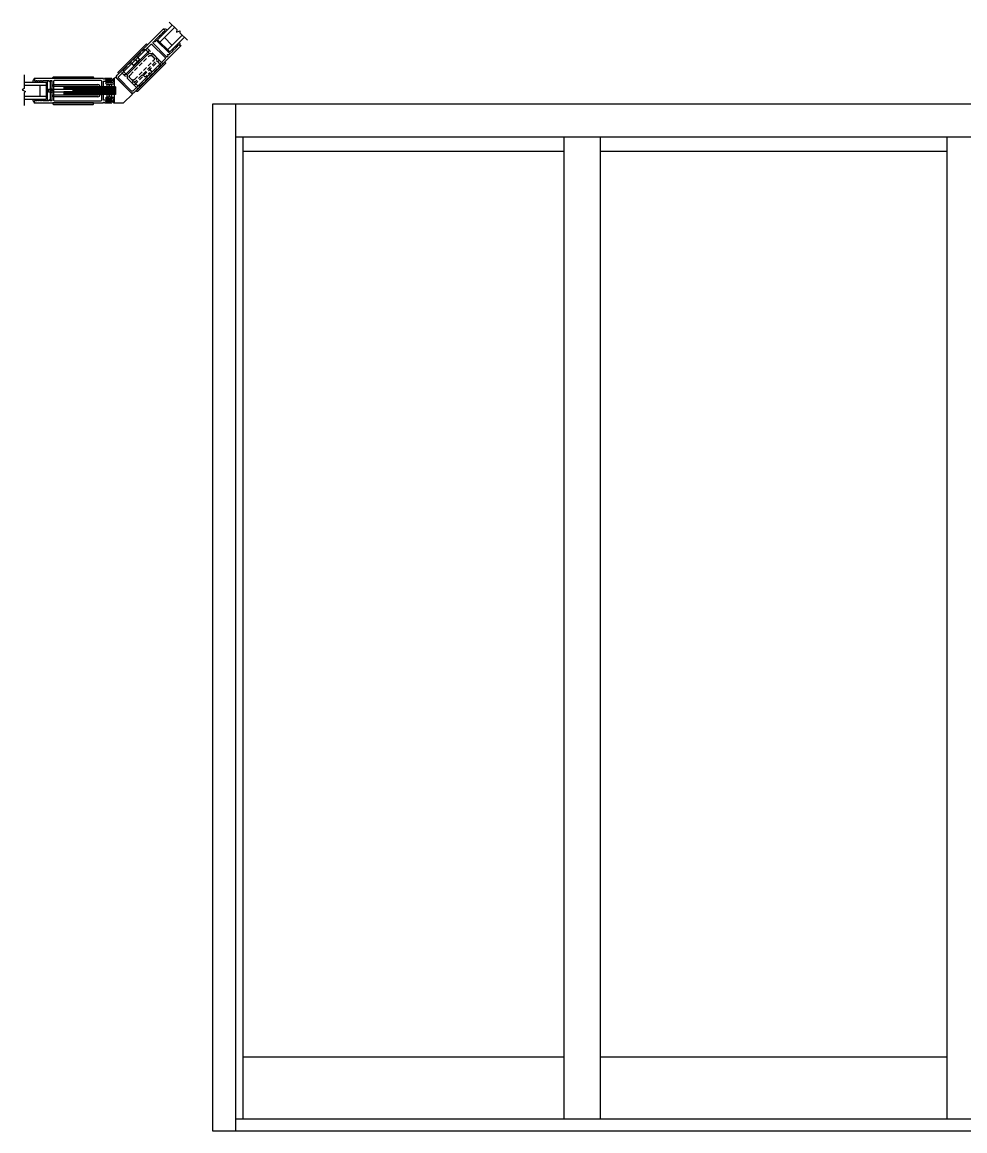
# Model space of a CAD drawing. Extents: x -28 to 139, y -71 to 26.
# Drawn here: x -9.4 to 45.7, y -71.2 to -6.3 of the extents above; entities that cross this region are included whole.
import ezdxf

# ---------------------------------------------------------------- set-up
doc = ezdxf.new("R2010")
doc.units = 0
doc.header["$MEASUREMENT"] = 0
doc.linetypes.add('HIDDEN', pattern=[0.375, 0.25, -0.125])
doc.layers.get('0').update_dxf_attribs({"linetype": 'CONTINUOUS'})
for name, color, linetype in [('DIM', 7, 'CONTINUOUS'), ('FLUSH_PULLS', 5, 'CONTINUOUS'), ('GLASS-VINYL', 7, 'CONTINUOUS'), ('SEAL', 7, 'CONTINUOUS'), ('VENT', 5, 'CONTINUOUS')]:
    doc.layers.add(name, color=color, linetype=linetype)
doc.styles.get("Standard").update_dxf_attribs({"font": 'simplex.shx'})

# ---------------------------------------------------------------- blocks, each defined once
blk = doc.blocks.new('A$C38BD2A69')
at = {"layer": 'FLUSH_PULLS'}
for p, q in [((0, 0.03), (0, 2.345)), ((0.03, 2.375), (0.09, 2.375)), ((0.09, 2.375), (0.09, 0)), ((0.865, 2.225), (0.12, 2.225)), ((1.115, 1.975), (1.115, 0.4)), ((0.09, 0), (0.03, 0)), ((0.865, 0.15), (0.12, 0.15))]:
    blk.add_line(p, q, dxfattribs=at)
at = {"layer": 'FLUSH_PULLS', "linetype": 'HIDDEN'}
for p, q in [((0.125, 0.4), (0.125, 1.975)), ((0.25, 2.1), (0.34, 2.1)), ((0.865, 2.1), (0.34, 2.1)), ((0.403, 0.213), (0.403, 2.163)), ((0.99, 0.4), (0.99, 1.975)), ((0.25, 0.275), (0.34, 0.275)), ((0.865, 0.275), (0.34, 0.275))]:
    blk.add_line(p, q, dxfattribs=at)
at = {"layer": 'FLUSH_PULLS'}
for centre, radius, start, end in [((0.03, 2.345), 0.03, 90, 180), ((0.12, 2.255), 0.03, 180, 270), ((0.34, 2.163), 0.0625, 0, 90), ((0.34, 2.163), 0.0625, 270, 0), ((0.865, 1.975), 0.25, 0, 90), ((0.03, 0.03), 0.03, 180, 270), ((0.12, 0.12), 0.03, 90, 180), ((0.34, 0.213), 0.0625, 0, 90), ((0.34, 0.213), 0.0625, 270, 360), ((0.865, 0.4), 0.25, 270, 0)]:
    blk.add_arc(centre, radius, start, end, dxfattribs=at)
at = {"layer": 'FLUSH_PULLS', "linetype": 'HIDDEN'}
for centre, start, end in [((0.25, 1.975), 90, 180), ((0.865, 1.975), 0, 90), ((0.25, 0.4), 180, 270), ((0.865, 0.4), 270, 0)]:
    blk.add_arc(centre, 0.125, start, end, dxfattribs=at)
blk = doc.blocks.new('A$C1E0F2519')
at = {"layer": 'FLUSH_PULLS', "linetype": 'HIDDEN'}
for p, q in [((0.22, 1.975), (0.22, 0.4)), ((0.345, 0.4), (0.345, 1.975)), ((0.47, 2.225), (1.215, 2.225)), ((1.085, 2.1), (0.47, 2.1)), ((0.995, 2.1), (0.995, 2.1)), ((1.21, 0.4), (1.21, 1.975)), ((1.085, 0.275), (0.47, 0.275)), ((0.47, 0.15), (1.215, 0.15)), ((0.995, 0.275), (0.995, 0.275))]:
    blk.add_line(p, q, dxfattribs=at)
at = {"layer": 'FLUSH_PULLS'}
for p, q in [((0.932, 0.213), (0.932, 2.163)), ((1.245, 2.255), (1.245, 2.375)), ((1.305, 2.375), (1.245, 2.375)), ((1.335, 0.03), (1.335, 2.345)), ((1.245, 0.12), (1.245, 0)), ((1.305, 0), (1.245, 0))]:
    blk.add_line(p, q, dxfattribs=at)
at = {"layer": 'FLUSH_PULLS', "linetype": 'HIDDEN', "ltscale": 0.5}
for p, q in [((0, 0.968), (0, 1.408)), ((0.16, 1.438), (0.03, 1.438)), ((0.16, 0.938), (0.03, 0.938))]:
    blk.add_line(p, q, dxfattribs=at)
at = {"layer": 'FLUSH_PULLS', "ltscale": 0.5}
for p, q in [((0.96, 0.968), (0.96, 1.408)), ((1.15, 1.438), (0.99, 1.438)), ((1.15, 0.938), (0.99, 0.938))]:
    blk.add_line(p, q, dxfattribs=at)
at = {"layer": 'FLUSH_PULLS', "linetype": 'HIDDEN'}
for centre, radius, start, end in [((0.47, 1.975), 0.25, 90, 180), ((0.47, 1.975), 0.125, 90, 180), ((1.085, 1.975), 0.125, 0, 90), ((0.47, 0.4), 0.25, 180, 270), ((0.47, 0.4), 0.125, 180, 270), ((1.085, 0.4), 0.125, 270, 0)]:
    blk.add_arc(centre, radius, start, end, dxfattribs=at)
at = {"layer": 'FLUSH_PULLS'}
for centre, radius, start, end in [((0.995, 2.163), 0.0625, 90, 180), ((0.995, 2.163), 0.0625, 180, 270), ((1.215, 2.255), 0.03, 270, 0), ((1.305, 2.345), 0.03, 0, 90), ((0.995, 0.213), 0.0625, 90, 180), ((0.995, 0.213), 0.0625, 180, 270), ((1.215, 0.12), 0.03, 0, 90), ((1.215, 0.12), 0.03, 0, 90), ((1.305, 0.03), 0.03, 270, 0)]:
    blk.add_arc(centre, radius, start, end, dxfattribs=at)
at = {"layer": 'FLUSH_PULLS', "linetype": 'HIDDEN', "ltscale": 0.5}
for centre, radius, start, end in [((0.03, 1.408), 0.03, 90, 180), ((0.16, 1.498), 0.06, 270, 0), ((0.03, 0.968), 0.03, 180, 270), ((0.16, 0.878), 0.06, 0, 90)]:
    blk.add_arc(centre, radius, start, end, dxfattribs=at)
at = {"layer": 'FLUSH_PULLS', "ltscale": 0.5}
for centre, radius, start, end in [((0.99, 1.408), 0.03, 90, 180), ((1.15, 1.498), 0.06, 270, 0), ((0.99, 0.968), 0.03, 180, 270), ((1.15, 0.878), 0.06, 0, 90)]:
    blk.add_arc(centre, radius, start, end, dxfattribs=at)
blk = doc.blocks.new('3767 LEADSILE')
for points in [[(3.769, -0.597), (3.749, -0.597), (3.689, -0.565), (3.669, -0.565), (3.669, -0.597), (3.649, -0.597), (3.589, -0.565), (3.569, -0.565), (3.569, -0.597), (3.549, -0.597), (3.489, -0.565), (3.469, -0.565), (3.469, -0.588), (3.126, -0.588), (3.126, -0.556, 1), (3.064, -0.556), (3.064, -0.588), (2.969, -0.588, -0.414214), (2.954, -0.573), (2.954, 0.573, -0.414214), (2.969, 0.588), (3.064, 0.588), (3.064, 0.556, 1), (3.126, 0.556), (3.126, 0.588), (3.469, 0.588), (3.469, 0.565), (3.489, 0.565), (3.549, 0.597), (3.569, 0.597), (3.569, 0.565), (3.589, 0.565), (3.649, 0.597), (3.669, 0.597), (3.669, 0.565), (3.689, 0.565), (3.749, 0.597), (3.769, 0.597), (3.769, 0.565), (3.789, 0.565), (3.849, 0.597), (3.869, 0.597), (3.869, 0.565), (3.938, 0.565, 0.414214), (3.969, 0.596), (3.969, 0.681), (3.989, 0.681, 1), (3.989, 0.713), (0.14, 0.713, 0.414214), (0, 0.573), (0, -0.573, 0.414214), (0.14, -0.713), (3.989, -0.713, 1), (3.989, -0.681), (3.969, -0.681), (3.969, -0.596, 0.414214), (3.938, -0.565), (3.869, -0.565), (3.869, -0.597), (3.849, -0.597), (3.789, -0.565), (3.769, -0.565)], [(2.814, -0.588, 0.414214), (2.86, -0.542), (2.86, 0.542, 0.414214), (2.814, 0.588), (0.14, 0.588, 0.414214), (0.094, 0.542), (0.094, -0.542, 0.414214), (0.14, -0.588)]]:
    blk.add_lwpolyline(points, format="xyb", close=True)
blk = doc.blocks.new('ARCHETYPE DUMMY PULL ASSY')
at = {"layer": 'FLUSH_PULLS'}
blk.add_line((0.338, 1.55), (0.547, 1.55), dxfattribs=at)
at = {"layer": 'FLUSH_PULLS', "rotation": 90}
blk.add_blockref('3767 LEADSILE', (0, 0), dxfattribs=at)
at = {"layer": 'FLUSH_PULLS'}
for name, p in [('A$C38BD2A69', (-0.803, 0.289)), ('A$C1E0F2519', (-0.532, 0.289))]:
    blk.add_blockref(name, p, dxfattribs=at)
blk = doc.blocks.new('*U131')
at = {"rotation": 90}
blk.add_blockref('ARCHETYPE DUMMY PULL ASSY', (-0.2545, 0), dxfattribs=at)
blk = doc.blocks.new('Yoke Strike Plate')
for points in [[(-0.094, -0.375), (-0.094, 0.375), (0, 0.375), (0, -0.375)], [(0.062, -0.375), (0.062, 0.375), (0.156, 0.375), (0.156, -0.375)]]:
    blk.add_lwpolyline(points, close=True)
blk = doc.blocks.new('*U136')
for centre, radius, start, end in [((-0.303, 1.135), 1.112, 287.4409, 295.93254), ((-0.19, 1.188), 1.16, 280.92561, 288.7507), ((-0.031, 1.124), 1.102, 273.17092, 281.19691), ((-0.031, -1.124), 1.102, 78.80309, 86.82908), ((-0.19, -1.188), 1.16, 71.2493, 79.07439), ((-0.303, -1.135), 1.112, 64.06746, 72.5591)]:
    blk.add_arc(centre, radius, start, end)
at = {"layer": 'SEAL'}
blk.add_lwpolyline([(0, -0.135), (0, 0.135), (0.03, 0.135), (0.03, -0.135)], close=True, dxfattribs=at)
at = {"layer": 'SEAL', "const_width": 0.015}
blk.add_lwpolyline([(0.03, 0, 0.219791), (0.196, 0.034)], format="xyb", dxfattribs=at)
at = {"flags": 9}
for tag, p in [('MANUFACTURER_PART_#', (0, -0.199)), ('FLEETWOOD_PART_#', (-0.001, -0.249))]:
    blk.add_attdef(tag, p, '', height=0.0312, dxfattribs=at)
blk = doc.blocks.new('Archetype_Latch_for_3707')
for p, q in [((-2.954, 0.713), (-2.954, 0.773)), ((-0.579, 0.713), (-2.954, 0.713)), ((-2.924, 0.803), (-0.609, 0.803)), ((-0.579, 0.773), (-0.579, 0.713)), ((-3.211, 0.075), (-3.193, 0.093)), ((-3.211, -0.075), (-3.211, 0.075)), ((-3.193, 0.093), (-1.68, 0.093)), ((-3.106, -0.568), (-3.106, 0.568)), ((-3.106, 0.568), (-3.016, 0.568)), ((-3.016, 0.568), (-3.016, -0.568)), ((-2.918, 0.25), (-2.918, 0.355)), ((-2.918, 0.355), (-0.328, 0.355)), ((-0.328, 0.25), (-2.918, 0.25)), ((0.7, 0.225), (-2.32, 0.225)), ((-2.32, 0.225), (-2.32, 0.075)), ((0.7, 0.15), (-2.32, 0.15)), ((0.7, 0.075), (-2.32, 0.075)), ((-1.768, -0.075), (-1.768, 0.075)), ((0.7, 0), (-1.768, 0)), ((-1.68, 0.093), (-1.68, -0.093)), ((-0.332, 0.089), (-1.68, 0.089)), ((-1.193, 0.235), (-1.088, 0.235)), ((-1.193, -0.145), (-1.193, 0.235)), ((-1.088, -0.145), (-1.088, 0.235)), ((-0.762, -0.225), (-0.762, 0.225)), ((-0.332, 0.089), (-0.211, 0.193)), ((-0.332, 0.089), (-0.332, -0.089)), ((-0.298, -0.22), (-0.298, 0.22)), ((-0.264, 0.03), (-0.264, -0.03)), ((-0.211, 0.03), (-0.264, 0.03)), ((-0.211, 0.193), (-0.211, 0.03)), ((-0.193, 0.22), (-0.193, -0.22)), ((0.45, -0.225), (0.45, 0.225)), ((0.7, 0.225), (0.7, -0.225)), ((-3.193, -0.093), (-3.211, -0.075)), ((-1.68, -0.093), (-3.193, -0.093)), ((-3.016, -0.568), (-3.106, -0.568)), ((-2.918, -0.355), (-2.918, -0.25)), ((-2.918, -0.25), (-0.328, -0.25)), ((-0.328, -0.355), (-2.918, -0.355)), ((0.7, -0.075), (-2.32, -0.075)), ((-2.32, -0.075), (-2.32, -0.225)), ((0.7, -0.15), (-2.32, -0.15)), ((0.7, -0.225), (-2.32, -0.225)), ((-0.332, -0.089), (-1.68, -0.089)), ((-0.328, -0.355), (-0.983, -0.355)), ((-0.332, -0.089), (-0.211, -0.192)), ((-0.211, -0.03), (-0.264, -0.03)), ((-0.211, -0.192), (-0.211, -0.03)), ((-0.579, -0.713), (-2.954, -0.713)), ((-2.954, -0.713), (-2.954, -0.773)), ((-2.924, -0.803), (-0.609, -0.803)), ((-0.579, -0.773), (-0.579, -0.713))]:
    blk.add_line(p, q)
at = {"ltscale": 0.5}
for p, q in [((-3.016, 0.095), (-3.106, 0.095)), ((-3.106, 0.095), (-3.091, 0.08)), ((-3.031, 0.08), (-3.091, 0.08)), ((-3.016, 0.095), (-3.031, 0.08)), ((-0.193, 0.205), (-0.286, 0.125)), ((-3.091, -0.08), (-3.106, -0.095)), ((-3.016, -0.095), (-3.106, -0.095)), ((-3.091, -0.08), (-3.031, -0.08)), ((-3.031, -0.08), (-3.016, -0.095)), ((-0.286, -0.125), (-0.193, -0.205))]:
    blk.add_line(p, q, dxfattribs=at)
at = {"ltscale": 0.3}
blk.add_line((-2.956, 0), (-3.166, 0), dxfattribs=at)
for centre, radius, start, end in [((-2.924, 0.773), 0.03, 90, 180), ((-0.609, 0.773), 0.03, 0, 90), ((-0.328, 0.22), 0.135, 0, 90), ((-0.328, 0.22), 0.03, 360, 90), ((-0.983, -0.145), 0.21, 180, 210), ((-0.983, -0.145), 0.105, 180, 270), ((-0.328, -0.22), 0.03, 270, 360), ((-0.328, -0.22), 0.135, 270, 0), ((-2.924, -0.773), 0.03, 180, 270), ((-0.609, -0.773), 0.03, 270, 360)]:
    blk.add_arc(centre, radius, start, end)
blk = doc.blocks.new('3707_Lock_Stile_Archetype_Female_Yoke_wLatch')
for points in [[(-4.031, 0.681), (-4.031, 0.596, 0.414214), (-4, 0.565), (-3.931, 0.565), (-3.931, 0.597), (-3.911, 0.597), (-3.851, 0.565), (-3.831, 0.565), (-3.831, 0.597), (-3.811, 0.597), (-3.751, 0.565), (-3.731, 0.565), (-3.731, 0.597), (-3.711, 0.597), (-3.651, 0.565), (-3.631, 0.565), (-3.631, 0.597), (-3.611, 0.597), (-3.551, 0.565), (-3.531, 0.565), (-3.531, 0.588), (-3.198, 0.588, -0.414214), (-3.188, 0.578), (-3.188, 0.556, 1), (-3.126, 0.556), (-3.126, 0.578, -0.414214), (-3.116, 0.588), (-3.026, 0.588, -0.414214), (-3.016, 0.578), (-3.016, -0.578, -0.414214), (-3.026, -0.588), (-3.116, -0.588, -0.414214), (-3.126, -0.578), (-3.126, -0.556, 1), (-3.188, -0.556), (-3.188, -0.578, -0.414214), (-3.198, -0.588), (-3.531, -0.588), (-3.531, -0.565), (-3.551, -0.565), (-3.611, -0.597), (-3.631, -0.597), (-3.631, -0.565), (-3.651, -0.565), (-3.711, -0.597), (-3.731, -0.597), (-3.731, -0.565), (-3.751, -0.565), (-3.811, -0.597), (-3.831, -0.597), (-3.831, -0.565), (-3.851, -0.565), (-3.911, -0.597), (-3.931, -0.597), (-3.931, -0.565), (-4, -0.565, 0.414214), (-4.031, -0.596), (-4.031, -0.681), (-4.051, -0.681, 1), (-4.051, -0.713), (-0.01, -0.713, 0.414214), (0, -0.703), (0, -0.692, -0.414214), (0.01, -0.682), (0.053, -0.682, -0.414214), (0.062, -0.692), (0.062, -0.703, 0.414214), (0.073, -0.713), (0.469, -0.713, 0.414214), (0.5, -0.682), (0.5, -0.592, 0.414214), (0.469, -0.561), (0.395, -0.561, 1.000009), (0.395, -0.601), (0.415, -0.601, -1), (0.415, -0.651), (0.155, -0.651, -1), (0.155, -0.601), (0.175, -0.601, 1.000009), (0.175, -0.561), (0.031, -0.561, -0.414214), (0, -0.53), (0, 0.53, -0.414214), (0.031, 0.561), (0.175, 0.561, 1.000009), (0.175, 0.601), (0.155, 0.601, -1), (0.155, 0.651), (0.415, 0.651, -1), (0.415, 0.601), (0.395, 0.601, 1.000009), (0.395, 0.561), (0.469, 0.561, 0.414214), (0.5, 0.592), (0.5, 0.682, 0.414214), (0.469, 0.713), (0.073, 0.713, 0.414214), (0.062, 0.703), (0.062, 0.692, -0.414214), (0.053, 0.682), (0.01, 0.682, -0.414214), (0, 0.692), (0, 0.703, 0.414214), (-0.01, 0.713), (-4.051, 0.713, 1), (-4.051, 0.681)], [(-2.922, 0.542), (-2.922, -0.542, 0.414214), (-2.876, -0.588), (-0.14, -0.588, 0.414214), (-0.094, -0.542), (-0.094, 0.542, 0.414214), (-0.14, 0.588), (-2.876, 0.588, 0.414214)]]:
    blk.add_lwpolyline(points, format="xyb", close=True)
blk.add_blockref('Archetype_Latch_for_3707', (0, 0))
at = {"layer": 'SEAL', "xscale": -1, "rotation": 90}
blk.add_blockref('*U136', (0.285, 0.651), dxfattribs=at)
at = {"layer": 'SEAL', "rotation": 90.00000000000001}
blk.add_blockref('*U136', (0.285, -0.651), dxfattribs=at)

msp = doc.modelspace()

# ---------------------------------------------------------------- linework, layer by layer
at = {"color": 1}
for p, q in [((113.90595, -11.10686), (1.68416, -11.10686)), ((1.68416, -11.10686), (1.68416, -71.18172)), ((3.02887, -11.10686), (3.02887, -71.18172)), ((113.90595, -13.03257), (3.02887, -13.03257)), ((3.02887, -70.47091), (113.90595, -70.47091)), ((1.68416, -71.18172), (113.90595, -71.18172))]:
    msp.add_line(p, q, dxfattribs=at)
at = {"color": 5}
for p, q in [((3.4816, -70.47091), (3.4816, -13.03257)), ((22.25283, -13.03257), (22.25283, -70.47091)), ((24.36746, -13.03257), (24.36746, -70.47091)), ((44.64873, -13.03257), (44.64873, -70.47091)), ((22.25283, -13.8703), (3.4816, -13.8703)), ((44.64873, -13.8703), (24.36746, -13.8703)), ((3.4816, -66.85633), (22.25283, -66.85633)), ((24.36746, -66.85633), (44.64873, -66.85633))]:
    msp.add_line(p, q, dxfattribs=at)
at = {"layer": 'DIM'}
msp.add_lwpolyline([(-4.06613, -11.03766), (-3.50959, -11.03766), (-2.99237, -10.52044), (-3.98939, -9.52342), (-4.06613, -9.60016)], close=True, dxfattribs=at)
at = {"layer": 'GLASS-VINYL', "color": 7}
for p, q in [((-0.66413, -6.48809), (-1.52405, -7.34802)), ((-0.53154, -6.62068), (-1.39147, -7.4806)), ((-0.0896, -7.06262), (-0.94952, -7.92254)), ((-0.79573, -8.16826), (-1.63719, -7.3268)), ((-1.52405, -7.34802), (-0.81694, -8.05512)), ((-1.1263, -7.21543), (-0.68436, -7.65738)), ((0.04298, -7.1952), (-0.81694, -8.05512)), ((-9.33296, -9.81891), (-8.03513, -9.81891)), ((-9.33296, -10.00641), (-8.03513, -10.00641)), ((-8.41013, -10.00641), (-8.41013, -10.63141)), ((-8.03513, -9.81891), (-8.03513, -10.81891)), ((-7.97013, -10.90691), (-7.97013, -9.73091)), ((-9.33296, -10.63141), (-8.03513, -10.63141)), ((-9.33296, -10.81891), (-8.03513, -10.81891))]:
    msp.add_line(p, q, dxfattribs=at)
at = {"layer": 'GLASS-VINYL'}
for points in [[(-0.8409, -6.31132), (-0.40249, -6.74973), (-0.42368, -6.89009), (-0.21485, -6.81059), (-0.22572, -6.9265), (0.21976, -7.37198)], [(-9.33296, -9.39959), (-9.33296, -10.18892), (-9.4472, -10.27318), (-9.24332, -10.36464), (-9.33296, -10.43892), (-9.33296, -11.17843)]]:
    msp.add_lwpolyline(points, dxfattribs=at)
at = {"layer": 'GLASS-VINYL', "color": 7}
for centre, start, end in [((-1.08748, -6.87676), 35.7597205, 117.6457689), ((-0.34568, -7.61855), 332.3542311, 54.2402795), ((-8.67707, -9.79438), 107.3542311, 189.2402795), ((-8.67707, -10.84344), 170.7597205, 252.6457689)]:
    msp.add_arc(centre, 0.15276, start, end, dxfattribs=at)
at = {"layer": 'VENT'}
msp.add_lwpolyline([(-4.53513, -10.78691), (-4.17413, -10.78691, -0.41421356), (-4.12813, -10.83291), (-4.12813, -10.98591, 0.41421356), (-4.08213, -11.03191), (-4.06113, -11.03191, 0.65093753), (-4.05003, -11.00683, -0.18645156), (-4.06613, -10.96515), (-4.06613, -10.75591, 0.41421356), (-4.09713, -10.72491), (-4.28513, -10.72491, -0.41421356), (-4.31613, -10.69391), (-4.31613, -9.94391, -0.41421356), (-4.28513, -9.91291), (-4.09713, -9.91291, 0.41421356), (-4.06613, -9.88191), (-4.06613, -9.67268, -0.18645156), (-4.05003, -9.631, 0.65093753), (-4.06113, -9.60591), (-4.08213, -9.60591, 0.41421356), (-4.12813, -9.65191), (-4.12813, -9.80491, -0.41421356), (-4.17413, -9.85091), (-4.53513, -9.85091, 1.00000653), (-4.53513, -9.91291), (-4.40913, -9.91291, -0.41421356), (-4.37813, -9.94391), (-4.37813, -10.69391, -0.41421356), (-4.40913, -10.72491), (-4.53513, -10.72491, 1.00000653)], format="xyb", close=True, dxfattribs=at)

# ---------------------------------------------------------------- block references
at = {"layer": 'DIM'}
msp.add_blockref('Yoke Strike Plate', (-4.37813, -10.31891), dxfattribs=at)
at = {"layer": 'VENT', "xscale": -1, "rotation": 44.99966508060482}
msp.add_blockref('*U131', (-3.67084, -10.20189), dxfattribs=at)
at = {"layer": 'VENT'}
msp.add_blockref('3707_Lock_Stile_Archetype_Female_Yoke_wLatch', (-4.69138, -10.31891), dxfattribs=at)

doc.saveas('drawing.dxf')
